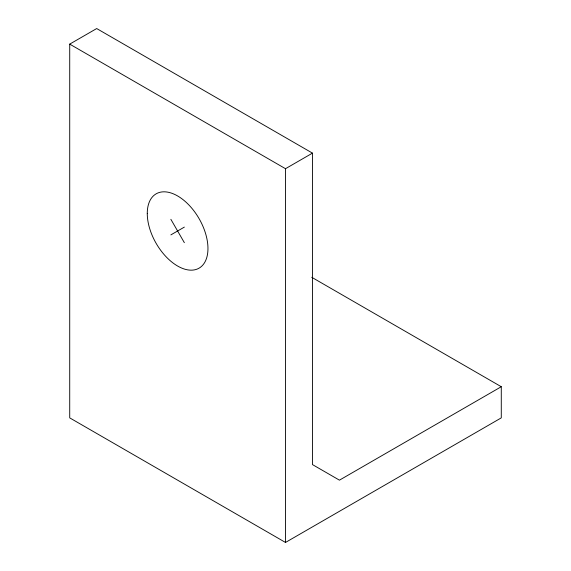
<?xml version="1.0" encoding="UTF-8"?>
<svg xmlns="http://www.w3.org/2000/svg" width="571" height="571" viewBox="0 0 571 571"><rect width="100%" height="100%" fill="white"/><g stroke="black" fill="none" stroke-linecap="round" stroke-linejoin="round"><path stroke-width="0.86" d="M69.719 44.124L96.692 28.55L312.473 153.128L312.473 464.587L339.445 480.161L501.281 386.724L501.281 417.872L285.5 542.45L69.719 417.872L69.719 44.124L285.5 168.702L312.473 153.128M170.865 234.888L184.354 227.101M311.702 277.27L501.281 386.724M170.865 219.314L184.354 242.675M285.5 168.702L285.5 542.45M147.268 213.475A42.911 24.774 60 0 0 192.784 270.097A42.911 24.774 60 0 0 192.784 209.407A42.911 24.774 60 0 0 147.268 213.475"/></g></svg>
